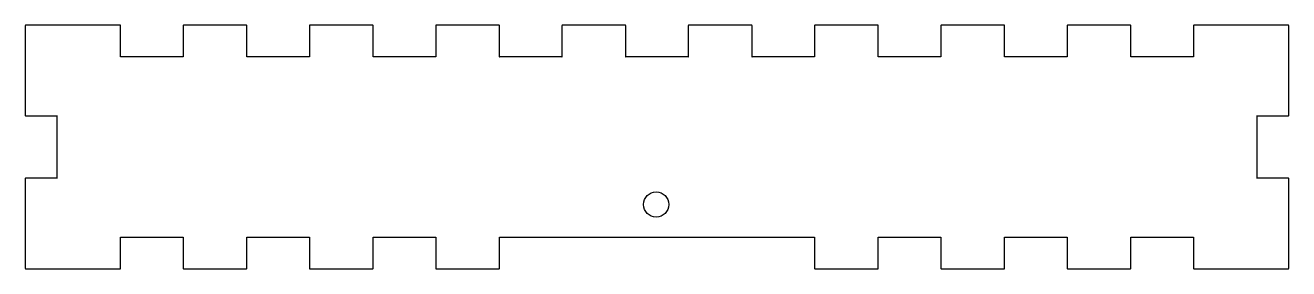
# Model space of a CAD drawing. Header units: millimetres. Extents: x -200 to 200, y 0 to 77.
import ezdxf

# ---------------------------------------------------------------- set-up
doc = ezdxf.new("R2010")
doc.units = ezdxf.units.MM
doc.layers.get('0').update_dxf_attribs({"linetype": 'CONTINUOUS'})

msp = doc.modelspace()

# ---------------------------------------------------------------- linework, layer by layer
msp.add_lwpolyline([(10.17, 76.74), (10.17, 66.82), (10.17, 66.81), (10.19, 66.78), (10.21, 66.78), (10.21, 66.81), (10.18, 66.82), (10.17, 66.82), (-9.63, 66.82), (-9.64, 66.82), (-9.67, 66.81), (-9.67, 66.78), (-9.64, 66.78), (-9.63, 66.81), (-9.63, 66.82), (-9.63, 76.74), (-9.66, 76.79), (-9.71, 76.82), (-29.74, 76.82), (-29.8, 76.79), (-29.83, 76.74), (-29.83, 66.82), (-29.83, 66.81), (-29.81, 66.78), (-29.79, 66.78), (-29.79, 66.81), (-29.82, 66.82), (-29.83, 66.82), (-49.63, 66.82), (-49.64, 66.82), (-49.67, 66.81), (-49.67, 66.78), (-49.64, 66.78), (-49.63, 66.81), (-49.63, 66.82), (-49.63, 76.74), (-49.66, 76.79), (-49.71, 76.82), (-69.74, 76.82), (-69.8, 76.79), (-69.83, 76.74), (-69.83, 66.82), (-69.83, 66.81), (-69.81, 66.78), (-69.79, 66.78), (-69.79, 66.81), (-69.82, 66.82), (-69.83, 66.82), (-89.63, 66.82), (-89.64, 66.82), (-89.67, 66.81), (-89.67, 66.78), (-89.64, 66.78), (-89.63, 66.81), (-89.63, 66.82), (-89.63, 76.74), (-89.66, 76.79), (-89.71, 76.82), (-109.75, 76.82), (-109.8, 76.79), (-109.83, 76.74), (-109.83, 66.82), (-109.83, 66.81), (-109.81, 66.78), (-109.79, 66.78), (-109.79, 66.81), (-109.82, 66.82), (-109.83, 66.82), (-129.63, 66.82), (-129.64, 66.82), (-129.67, 66.81), (-129.67, 66.78), (-129.64, 66.78), (-129.63, 66.81), (-129.63, 66.82), (-129.63, 76.74), (-129.66, 76.79), (-129.71, 76.82), (-149.74, 76.82), (-149.8, 76.79), (-149.83, 76.74), (-149.83, 66.82), (-149.83, 66.81), (-149.81, 66.78), (-149.79, 66.78), (-149.79, 66.81), (-149.82, 66.82), (-149.83, 66.82), (-169.63, 66.82), (-169.64, 66.82), (-169.67, 66.81), (-169.67, 66.78), (-169.64, 66.78), (-169.63, 66.81), (-169.63, 66.82), (-169.63, 76.74), (-169.66, 76.79), (-169.71, 76.82), (-199.75, 76.82), (-199.8, 76.79), (-199.83, 76.74), (-199.83, 48.2), (-199.8, 48.15), (-199.75, 48.12), (-189.83, 48.12), (-189.82, 48.12), (-189.78, 48.14), (-189.79, 48.16), (-189.81, 48.16), (-189.83, 48.13), (-189.83, 48.12), (-189.83, 28.32), (-189.83, 28.31), (-189.81, 28.28), (-189.79, 28.28), (-189.78, 28.31), (-189.82, 28.32), (-189.83, 28.32), (-199.75, 28.32), (-199.8, 28.29), (-199.83, 28.24), (-199.83, -0.29), (-199.8, -0.35), (-199.75, -0.38), (-169.71, -0.38), (-169.66, -0.35), (-169.63, -0.29), (-169.63, 9.62), (-169.63, 9.63), (-169.64, 9.66), (-169.67, 9.66), (-169.67, 9.64), (-169.64, 9.62), (-169.63, 9.62), (-149.83, 9.62), (-149.82, 9.62), (-149.79, 9.64), (-149.79, 9.66), (-149.81, 9.66), (-149.83, 9.63), (-149.83, 9.62), (-149.83, -0.29), (-149.8, -0.35), (-149.74, -0.38), (-129.71, -0.38), (-129.66, -0.35), (-129.63, -0.29), (-129.63, 9.62), (-129.63, 9.63), (-129.64, 9.66), (-129.67, 9.66), (-129.67, 9.64), (-129.64, 9.62), (-129.63, 9.62), (-109.83, 9.62), (-109.82, 9.62), (-109.79, 9.64), (-109.79, 9.66), (-109.81, 9.66), (-109.83, 9.63), (-109.83, 9.62), (-109.83, -0.29), (-109.8, -0.35), (-109.75, -0.38), (-89.71, -0.38), (-89.66, -0.35), (-89.63, -0.29), (-89.63, 9.62), (-89.63, 9.63), (-89.64, 9.66), (-89.67, 9.66), (-89.67, 9.64), (-89.64, 9.62), (-89.63, 9.62), (-69.83, 9.62), (-69.82, 9.62), (-69.79, 9.64), (-69.79, 9.66), (-69.81, 9.66), (-69.83, 9.63), (-69.83, 9.62), (-69.83, -0.29), (-69.8, -0.35), (-69.74, -0.38), (-49.71, -0.38), (-49.66, -0.35), (-49.63, -0.29), (-49.63, 9.62), (50.17, 9.62), (50.17, -0.29), (50.2, -0.35), (50.25, -0.38), (70.29, -0.38), (70.34, -0.35), (70.37, -0.29), (70.37, 9.62), (70.37, 9.63), (70.36, 9.66), (70.33, 9.66), (70.33, 9.64), (70.36, 9.62), (70.37, 9.62), (90.17, 9.62), (90.18, 9.62), (90.21, 9.64), (90.21, 9.66), (90.19, 9.66), (90.17, 9.63), (90.17, 9.62), (90.17, -0.29), (90.2, -0.35), (90.25, -0.38), (110.29, -0.38), (110.34, -0.35), (110.37, -0.29), (110.37, 9.62), (110.37, 9.63), (110.36, 9.66), (110.33, 9.66), (110.33, 9.64), (110.36, 9.62), (110.37, 9.62), (130.17, 9.62), (130.18, 9.62), (130.21, 9.64), (130.21, 9.66), (130.19, 9.66), (130.17, 9.63), (130.17, 9.62), (130.17, -0.29), (130.2, -0.35), (130.25, -0.38), (150.29, -0.38), (150.34, -0.35), (150.37, -0.29), (150.37, 9.62), (150.37, 9.63), (150.36, 9.66), (150.33, 9.66), (150.33, 9.64), (150.36, 9.62), (150.37, 9.62), (170.17, 9.62), (170.18, 9.62), (170.21, 9.64), (170.21, 9.66), (170.19, 9.66), (170.17, 9.63), (170.17, 9.62), (170.17, -0.29), (170.2, -0.35), (170.26, -0.38), (200.29, -0.38), (200.34, -0.35), (200.37, -0.29), (200.37, 28.24), (200.34, 28.29), (200.29, 28.32), (190.37, 28.32), (190.36, 28.32), (190.33, 28.31), (190.33, 28.28), (190.36, 28.28), (190.37, 28.31), (190.37, 28.32), (190.37, 48.12), (190.37, 48.13), (190.36, 48.16), (190.33, 48.16), (190.33, 48.14), (190.36, 48.12), (190.37, 48.12), (200.29, 48.12), (200.34, 48.15), (200.37, 48.2), (200.37, 76.74), (200.34, 76.79), (200.29, 76.82), (170.26, 76.82), (170.2, 76.79), (170.17, 76.74), (170.17, 66.82), (170.17, 66.81), (170.19, 66.78), (170.21, 66.78), (170.21, 66.81), (170.18, 66.82), (170.17, 66.82), (150.37, 66.82), (150.36, 66.82), (150.33, 66.81), (150.33, 66.78), (150.36, 66.78), (150.37, 66.81), (150.37, 66.82), (150.37, 76.74), (150.34, 76.79), (150.29, 76.82), (130.25, 76.82), (130.2, 76.79), (130.17, 76.74), (130.17, 66.82), (130.17, 66.81), (130.19, 66.78), (130.21, 66.78), (130.21, 66.81), (130.18, 66.82), (130.17, 66.82), (110.37, 66.82), (110.36, 66.82), (110.33, 66.81), (110.33, 66.78), (110.36, 66.78), (110.37, 66.81), (110.37, 66.82), (110.37, 76.74), (110.34, 76.79), (110.29, 76.82), (90.25, 76.82), (90.2, 76.79), (90.17, 76.74), (90.17, 66.82), (90.17, 66.81), (90.19, 66.78), (90.21, 66.78), (90.21, 66.81), (90.18, 66.82), (90.17, 66.82), (70.37, 66.82), (70.36, 66.82), (70.33, 66.81), (70.33, 66.78), (70.36, 66.78), (70.37, 66.81), (70.37, 66.82), (70.37, 76.74), (70.34, 76.79), (70.29, 76.82), (50.25, 76.82), (50.2, 76.79), (50.17, 76.74), (50.17, 66.82), (50.17, 66.81), (50.19, 66.78), (50.21, 66.78), (50.21, 66.81), (50.18, 66.82), (50.17, 66.82), (30.37, 66.82), (30.36, 66.82), (30.33, 66.81), (30.33, 66.78), (30.36, 66.78), (30.37, 66.81), (30.37, 66.82), (30.37, 76.74), (30.34, 76.79), (30.29, 76.82), (10.25, 76.82), (10.2, 76.79)], close=True)
msp.add_circle((0, 20), 4)

doc.saveas('drawing.dxf')
